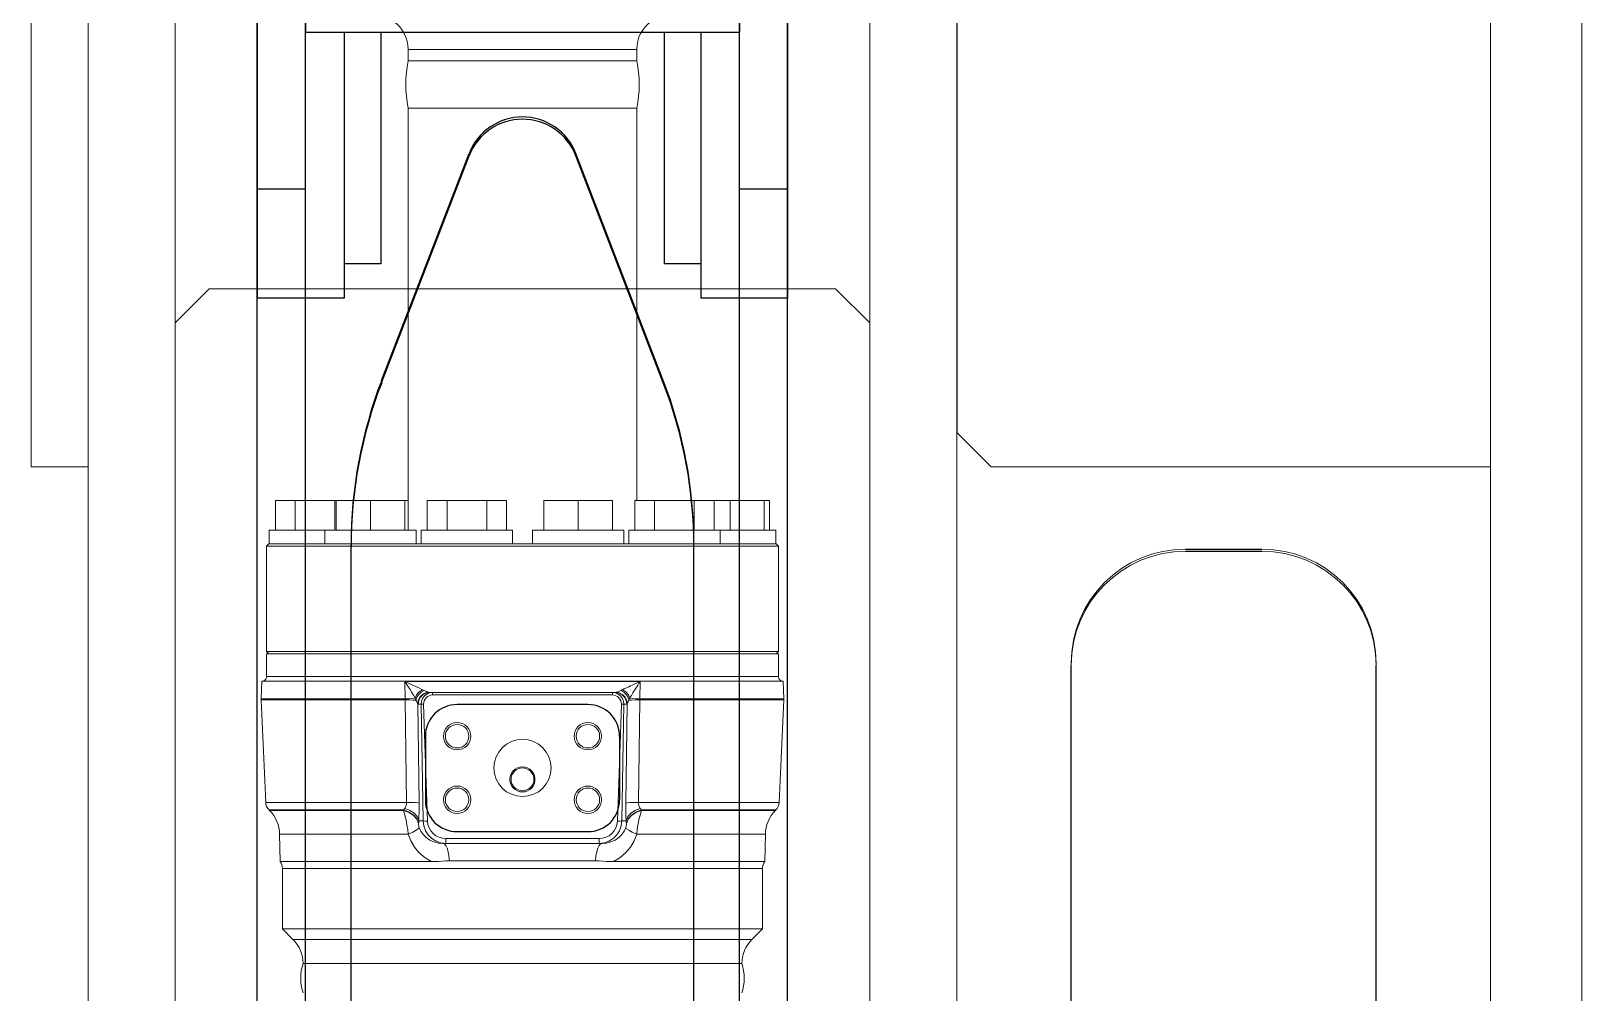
# Model space of a CAD drawing. Header units: millimetres. Extents: x -14999406 to 437, y -232 to 426.
# Drawn here: x 88.7 to 156.5, y 1.3 to 43.4 of the extents above; entities that cross this region are included whole.
import ezdxf

# ---------------------------------------------------------------- set-up
doc = ezdxf.new("R2010")
doc.units = ezdxf.units.MM
doc.header["$LTSCALE"] = 0.25
doc.layers.add('Layer0016', color=7, linetype='Continuous')
doc.layers.add('Layer0027', color=7, linetype='Continuous')

# ---------------------------------------------------------------- blocks, each defined once
blk = doc.blocks.new('DC_GROUP_ＤＸＦ１５－１_15')
at = {"layer": 'Layer0027', "color": 3, "linetype": 'Continuous', "lineweight": 13}
for p, q in [((105.217, 14.199), (105.042, 14.19)), ((105.364, 14.21), (105.217, 14.199)), ((105.479, 14.221), (105.364, 14.21))]:
    blk.add_line(p, q, dxfattribs=at)
blk = doc.blocks.new('DC_GROUP_ＤＸＦ１５－１_16')
at = {"layer": 'Layer0027', "color": 3, "linetype": 'Continuous', "lineweight": 13}
for p, q in [((114.242, 14.47), (114.26, 14.471)), ((114.26, 14.471), (114.278, 14.475)), ((114.278, 14.475), (114.296, 14.48))]:
    blk.add_line(p, q, dxfattribs=at)
blk = doc.blocks.new('DC_GROUP_ＤＸＦ１５－１_17')
at = {"layer": 'Layer0027', "color": 3, "linetype": 'Continuous', "lineweight": 13}
for p, q in [((114.836, 14.136), (114.952, 14.143)), ((114.952, 14.143), (115.113, 14.148)), ((115.113, 14.148), (115.309, 14.151))]:
    blk.add_line(p, q, dxfattribs=at)
blk = doc.blocks.new('DC_GROUP_ＤＸＦ１５－１_18')
at = {"layer": 'Layer0027', "color": 3, "linetype": 'Continuous', "lineweight": 13}
for p, q in [((114.503, 13.959), (114.575, 13.96)), ((114.575, 13.96), (114.608, 13.962))]:
    blk.add_line(p, q, dxfattribs=at)
blk = doc.blocks.new('DC_GROUP_ＤＸＦ１５－１_19')
at = {"layer": 'Layer0027', "color": 3, "linetype": 'Continuous', "lineweight": 13}
for p, q in [((105.745, 13.962), (105.778, 13.96)), ((105.778, 13.96), (105.85, 13.959))]:
    blk.add_line(p, q, dxfattribs=at)
blk = doc.blocks.new('DC_GROUP_ＤＸＦ１５－１_20')
at = {"layer": 'Layer0027', "color": 3, "linetype": 'Continuous', "lineweight": 13}
for p, q in [((105.24, 14.148), (105.044, 14.151)), ((105.401, 14.143), (105.24, 14.148)), ((105.517, 14.136), (105.401, 14.143))]:
    blk.add_line(p, q, dxfattribs=at)
blk = doc.blocks.new('DC_GROUP_ＤＸＦ１５－１_21')
at = {"layer": 'Layer0027', "color": 3, "linetype": 'Continuous', "lineweight": 13}
for p, q in [((114.874, 14.221), (114.989, 14.21)), ((114.989, 14.21), (115.136, 14.199)), ((115.136, 14.199), (115.311, 14.19))]:
    blk.add_line(p, q, dxfattribs=at)
blk = doc.blocks.new('DC_GROUP_ＤＸＦ１５－１_22')
at = {"layer": 'Layer0027', "color": 3, "linetype": 'Continuous', "lineweight": 13}
for p, q in [((114.11, 14.47), (114.241, 14.453)), ((114.241, 14.453), (114.362, 14.402)), ((114.362, 14.402), (114.466, 14.32)), ((114.466, 14.32), (114.545, 14.215)), ((114.545, 14.215), (114.593, 14.092)), ((114.593, 14.092), (114.608, 13.962))]:
    blk.add_line(p, q, dxfattribs=at)
blk = doc.blocks.new('DC_GROUP_ＤＸＦ１５－１_23')
at = {"layer": 'Layer0027', "color": 3, "linetype": 'Continuous', "lineweight": 13}
for p, q in [((114.242, 14.47), (114.397, 14.445)), ((114.397, 14.445), (114.537, 14.373)), ((114.537, 14.373), (114.648, 14.26)), ((114.648, 14.26), (114.718, 14.118)), ((114.718, 14.118), (114.74, 13.962))]:
    blk.add_line(p, q, dxfattribs=at)
blk = doc.blocks.new('DC_GROUP_ＤＸＦ１５－１_24')
at = {"layer": 'Layer0027', "color": 3, "linetype": 'Continuous', "lineweight": 13}
for p, q in [((114.296, 14.48), (114.442, 14.446)), ((114.442, 14.446), (114.571, 14.37)), ((114.571, 14.37), (114.673, 14.261)), ((114.673, 14.261), (114.737, 14.127)), ((114.737, 14.127), (114.759, 13.981))]:
    blk.add_line(p, q, dxfattribs=at)
blk = doc.blocks.new('DC_GROUP_ＤＸＦ１５－１_25')
at = {"layer": 'Layer0027', "color": 3, "linetype": 'Continuous', "lineweight": 13}
for p, q in [((106.057, 14.48), (106.075, 14.475)), ((106.075, 14.475), (106.093, 14.471)), ((106.093, 14.471), (106.111, 14.47))]:
    blk.add_line(p, q, dxfattribs=at)
blk = doc.blocks.new('DC_GROUP_ＤＸＦ１５－１_26')
at = {"layer": 'Layer0027', "color": 3, "linetype": 'Continuous', "lineweight": 13}
for p, q in [((105.935, 14.532), (105.986, 14.509)), ((105.986, 14.509), (106.027, 14.492)), ((106.027, 14.492), (106.057, 14.48))]:
    blk.add_line(p, q, dxfattribs=at)
blk = doc.blocks.new('DC_GROUP_ＤＸＦ１５－１_27')
at = {"layer": 'Layer0027', "color": 3, "linetype": 'Continuous', "lineweight": 13}
for p, q in [((105.028, 14.953), (105.189, 14.879)), ((105.189, 14.879), (105.335, 14.811)), ((105.335, 14.811), (105.48, 14.744)), ((105.48, 14.744), (105.635, 14.671)), ((105.635, 14.671), (105.796, 14.595))]:
    blk.add_line(p, q, dxfattribs=at)
blk = doc.blocks.new('DC_GROUP_ＤＸＦ１５－１_28')
at = {"layer": 'Layer0027', "color": 3, "linetype": 'Continuous', "lineweight": 13}
for p, q in [((105.796, 14.595), (105.82, 14.584)), ((105.82, 14.584), (105.845, 14.572)), ((105.845, 14.572), (105.935, 14.532))]:
    blk.add_line(p, q, dxfattribs=at)
blk = doc.blocks.new('DC_GROUP_ＤＸＦ１５－１_29')
at = {"layer": 'Layer0027', "color": 3, "linetype": 'Continuous', "lineweight": 13}
for p, q in [((114.482, 14.56), (114.61, 14.489)), ((114.61, 14.489), (114.717, 14.389)), ((114.717, 14.389), (114.795, 14.267)), ((114.795, 14.267), (114.836, 14.136))]:
    blk.add_line(p, q, dxfattribs=at)
blk = doc.blocks.new('DC_GROUP_ＤＸＦ１５－１_30')
at = {"layer": 'Layer0027', "color": 3, "linetype": 'Continuous', "lineweight": 13}
for p, q in [((114.557, 14.595), (114.699, 14.498)), ((114.699, 14.498), (114.809, 14.368)), ((114.809, 14.368), (114.874, 14.221))]:
    blk.add_line(p, q, dxfattribs=at)
blk = doc.blocks.new('DC_GROUP_ＤＸＦ１５－１_31')
at = {"layer": 'Layer0027', "color": 3, "linetype": 'Continuous', "lineweight": 13}
for p, q in [((105.544, 14.368), (105.479, 14.221)), ((105.654, 14.498), (105.544, 14.368)), ((105.796, 14.595), (105.654, 14.498))]:
    blk.add_line(p, q, dxfattribs=at)
blk = doc.blocks.new('DC_GROUP_ＤＸＦ１５－１_32')
at = {"layer": 'Layer0027', "color": 3, "linetype": 'Continuous', "lineweight": 13}
for p, q in [((105.558, 14.267), (105.517, 14.136)), ((105.636, 14.389), (105.558, 14.267)), ((105.744, 14.489), (105.636, 14.389)), ((105.871, 14.56), (105.744, 14.489))]:
    blk.add_line(p, q, dxfattribs=at)
blk = doc.blocks.new('DC_GROUP_ＤＸＦ１５－１_33')
at = {"layer": 'Layer0027', "color": 3, "linetype": 'Continuous', "lineweight": 13}
for p, q in [((114.557, 14.595), (114.623, 14.626)), ((114.623, 14.626), (114.833, 14.725))]:
    blk.add_line(p, q, dxfattribs=at)
blk = doc.blocks.new('DC_GROUP_ＤＸＦ１５－１_34')
at = {"layer": 'Layer0027', "color": 3, "linetype": 'Continuous', "lineweight": 13}
for p, q in [((114.505, 14.571), (114.53, 14.582)), ((114.53, 14.582), (114.557, 14.595))]:
    blk.add_line(p, q, dxfattribs=at)
blk = doc.blocks.new('DC_GROUP_ＤＸＦ１５－１_35')
at = {"layer": 'Layer0027', "color": 3, "linetype": 'Continuous', "lineweight": 13}
for p, q in [((114.296, 14.48), (114.326, 14.492)), ((114.326, 14.492), (114.358, 14.505)), ((114.358, 14.505), (114.391, 14.52)), ((114.391, 14.52), (114.423, 14.534)), ((114.423, 14.534), (114.505, 14.571))]:
    blk.add_line(p, q, dxfattribs=at)
blk = doc.blocks.new('DC_GROUP_ＤＸＦ１５－１_36')
at = {"layer": 'Layer0027', "color": 3, "linetype": 'Continuous', "lineweight": 13}
for p, q in [((114.74, 13.962), (114.746, 13.964)), ((114.746, 13.964), (114.753, 13.97)), ((114.753, 13.97), (114.759, 13.981))]:
    blk.add_line(p, q, dxfattribs=at)
blk = doc.blocks.new('DC_GROUP_ＤＸＦ１５－１_37')
at = {"layer": 'Layer0027', "color": 3, "linetype": 'Continuous', "lineweight": 13}
for p, q in [((105.68, 14.261), (105.616, 14.127)), ((105.782, 14.37), (105.68, 14.261)), ((105.911, 14.446), (105.782, 14.37)), ((106.057, 14.48), (105.911, 14.446)), ((105.616, 14.127), (105.594, 13.981))]:
    blk.add_line(p, q, dxfattribs=at)
blk = doc.blocks.new('DC_GROUP_ＤＸＦ１５－１_38')
at = {"layer": 'Layer0027', "color": 3, "linetype": 'Continuous', "lineweight": 13}
for p, q in [((105.705, 14.26), (105.635, 14.118)), ((105.816, 14.373), (105.705, 14.26)), ((105.956, 14.445), (105.816, 14.373)), ((106.111, 14.47), (105.956, 14.445)), ((105.635, 14.118), (105.613, 13.962))]:
    blk.add_line(p, q, dxfattribs=at)
blk = doc.blocks.new('DC_GROUP_ＤＸＦ１５－１_39')
at = {"layer": 'Layer0027', "color": 3, "linetype": 'Continuous', "lineweight": 13}
for p, q in [((105.887, 14.32), (105.808, 14.214)), ((105.991, 14.401), (105.887, 14.32)), ((106.112, 14.453), (105.991, 14.401)), ((106.243, 14.47), (106.112, 14.453)), ((105.759, 14.091), (105.745, 13.962)), ((105.808, 14.214), (105.759, 14.091))]:
    blk.add_line(p, q, dxfattribs=at)
blk = doc.blocks.new('DC_GROUP_ＤＸＦ１５－１_40')
at = {"layer": 'Layer0027', "color": 3, "linetype": 'Continuous', "lineweight": 13}
for p, q in [((114.331, 8.85), (114.429, 8.85)), ((114.429, 8.85), (114.496, 8.851)), ((114.496, 8.851), (114.527, 8.853))]:
    blk.add_line(p, q, dxfattribs=at)
blk = doc.blocks.new('DC_GROUP_ＤＸＦ１５－１_41')
at = {"layer": 'Layer0027', "color": 3, "linetype": 'Continuous', "lineweight": 13}
for p, q in [((105.858, 8.851), (105.826, 8.853)), ((105.924, 8.85), (105.858, 8.851)), ((106.022, 8.85), (105.924, 8.85))]:
    blk.add_line(p, q, dxfattribs=at)
blk = doc.blocks.new('DC_GROUP_ＤＸＦ１５－１_42')
at = {"layer": 'Layer0027', "color": 3, "linetype": 'Continuous', "lineweight": 13}
for p, q in [((105.318, 9.662), (105.108, 9.665)), ((105.486, 9.656), (105.318, 9.662)), ((105.6, 9.648), (105.486, 9.656)), ((105.654, 9.638), (105.6, 9.648))]:
    blk.add_line(p, q, dxfattribs=at)
blk = doc.blocks.new('DC_GROUP_ＤＸＦ１５－１_43')
at = {"layer": 'Layer0027', "color": 3, "linetype": 'Continuous', "lineweight": 13}
for p, q in [((115.327, 9.403), (115.353, 9.367)), ((115.353, 9.367), (115.379, 9.333))]:
    blk.add_line(p, q, dxfattribs=at)
blk = doc.blocks.new('DC_GROUP_ＤＸＦ１５－１_44')
at = {"layer": 'Layer0027', "color": 3, "linetype": 'Continuous', "lineweight": 13}
for p, q in [((104.974, 9.333), (105, 9.367)), ((105, 9.367), (105.026, 9.403))]:
    blk.add_line(p, q, dxfattribs=at)
blk = doc.blocks.new('DC_GROUP_ＤＸＦ１５－１_45')
at = {"layer": 'Layer0027', "color": 3, "linetype": 'Continuous', "lineweight": 13}
for p, q in [((115.23, 14.91), (115.325, 14.953)), ((114.833, 14.725), (114.907, 14.759)), ((114.907, 14.759), (114.982, 14.794)), ((114.982, 14.794), (115.06, 14.831)), ((115.06, 14.831), (115.142, 14.869)), ((115.142, 14.869), (115.23, 14.91))]:
    blk.add_line(p, q, dxfattribs=at)
blk = doc.blocks.new('DC_GROUP_ＤＸＦ１５－１_46')
at = {"layer": 'Layer0027', "color": 3, "linetype": 'Continuous', "lineweight": 13}
for p, q in [((114.699, 9.638), (114.753, 9.648)), ((114.753, 9.648), (114.868, 9.656)), ((114.868, 9.656), (115.035, 9.662)), ((115.035, 9.662), (115.245, 9.665))]:
    blk.add_line(p, q, dxfattribs=at)
blk = doc.blocks.new('DC_GROUP_ＤＸＦ１５－１_47')
at = {"layer": 'Layer0027', "color": 3, "linetype": 'Continuous', "lineweight": 13}
for p, q in [((114.498, 8.633), (114.527, 8.853)), ((114.145, 8.084), (114.303, 8.239)), ((114.303, 8.239), (114.423, 8.425)), ((114.423, 8.425), (114.498, 8.633)), ((113.527, 7.87), (113.748, 7.895)), ((113.748, 7.895), (113.957, 7.967)), ((113.957, 7.967), (114.145, 8.084))]:
    blk.add_line(p, q, dxfattribs=at)
blk = doc.blocks.new('DC_GROUP_ＤＸＦ１５－１_48')
at = {"layer": 'Layer0027', "color": 3, "linetype": 'Continuous', "lineweight": 13}
for p, q in [((105.293, 7.989), (105.181, 8.274)), ((105.455, 7.712), (105.293, 7.989)), ((105.664, 7.459), (105.455, 7.712)), ((105.912, 7.244), (105.664, 7.459)), ((106.193, 7.075), (105.912, 7.244))]:
    blk.add_line(p, q, dxfattribs=at)
blk = doc.blocks.new('DC_GROUP_ＤＸＦ１５－１_49')
at = {"layer": 'Layer0027', "color": 3, "linetype": 'Continuous', "lineweight": 13}
for p, q in [((114.694, 8.564), (114.733, 8.511)), ((114.733, 8.511), (114.83, 8.443)), ((114.83, 8.443), (114.98, 8.362)), ((114.98, 8.362), (115.172, 8.274))]:
    blk.add_line(p, q, dxfattribs=at)
blk = doc.blocks.new('DC_GROUP_ＤＸＦ１５－１_51')
at = {"layer": 'Layer0027', "color": 3, "linetype": 'Continuous', "lineweight": 13}
for p, q in [((105.063, 9.465), (105.089, 9.531)), ((105.089, 9.531), (105.104, 9.599)), ((105.104, 9.599), (105.108, 9.665)), ((105.026, 9.403), (105.063, 9.465))]:
    blk.add_line(p, q, dxfattribs=at)
blk = doc.blocks.new('DC_GROUP_ＤＸＦ１５－１_52')
at = {"layer": 'Layer0027', "color": 3, "linetype": 'Continuous', "lineweight": 13}
for p, q in [((105.373, 8.362), (105.181, 8.274)), ((105.523, 8.443), (105.373, 8.362)), ((105.62, 8.511), (105.523, 8.443)), ((105.659, 8.564), (105.62, 8.511))]:
    blk.add_line(p, q, dxfattribs=at)
blk = doc.blocks.new('DC_GROUP_ＤＸＦ１５－１_53')
at = {"layer": 'Layer0027', "color": 3, "linetype": 'Continuous', "lineweight": 13}
for p, q in [((106.758, 7.846), (106.821, 7.773)), ((106.821, 7.773), (106.878, 7.656)), ((106.878, 7.656), (106.925, 7.5)), ((106.925, 7.5), (106.961, 7.313)), ((106.961, 7.313), (106.984, 7.104))]:
    blk.add_line(p, q, dxfattribs=at)
blk = doc.blocks.new('DC_GROUP_ＤＸＦ１５－１_54')
at = {"layer": 'Layer0027', "color": 3, "linetype": 'Continuous', "lineweight": 13}
for p, q in [((105.028, 14.953), (105.113, 14.827)), ((105.113, 14.827), (105.189, 14.71)), ((105.189, 14.71), (105.261, 14.596)), ((105.261, 14.596), (105.333, 14.478)), ((105.333, 14.478), (105.407, 14.351)), ((105.407, 14.351), (105.479, 14.221))]:
    blk.add_line(p, q, dxfattribs=at)
blk = doc.blocks.new('DC_GROUP_ＤＸＦ１５－１_55')
at = {"layer": 'Layer0027', "color": 3, "linetype": 'Continuous', "lineweight": 13}
for p, q in [((105.594, 13.981), (105.6, 13.97)), ((105.6, 13.97), (105.607, 13.964)), ((105.607, 13.964), (105.613, 13.962))]:
    blk.add_line(p, q, dxfattribs=at)
blk = doc.blocks.new('DC_GROUP_ＤＸＦ１５－１_56')
at = {"layer": 'Layer0027', "color": 3, "linetype": 'Continuous', "lineweight": 13}
for p, q in [((105.517, 14.136), (105.542, 14.091)), ((105.542, 14.091), (105.561, 14.053)), ((105.561, 14.053), (105.576, 14.022)), ((105.576, 14.022), (105.587, 13.998)), ((105.587, 13.998), (105.594, 13.981))]:
    blk.add_line(p, q, dxfattribs=at)
blk = doc.blocks.new('DC_GROUP_ＤＸＦ１５－１_57')
at = {"layer": 'Layer0027', "color": 3, "linetype": 'Continuous', "lineweight": 13}
for p, q in [((105.479, 14.221), (105.491, 14.192)), ((105.491, 14.192), (105.503, 14.164)), ((105.503, 14.164), (105.517, 14.136))]:
    blk.add_line(p, q, dxfattribs=at)
blk = doc.blocks.new('DC_GROUP_ＤＸＦ１５－１_58')
at = {"layer": 'Layer0027', "color": 3, "linetype": 'Continuous', "lineweight": 13}
for p, q in [((105.044, 14.17), (105.042, 14.19)), ((105.044, 14.151), (105.044, 14.17))]:
    blk.add_line(p, q, dxfattribs=at)
blk = doc.blocks.new('DC_GROUP_ＤＸＦ１５－１_59')
at = {"layer": 'Layer0027', "color": 3, "linetype": 'Continuous', "lineweight": 13}
for p, q in [((105.655, 9.442), (105.654, 9.638)), ((105.641, 8.853), (105.649, 9.039)), ((105.649, 9.039), (105.654, 9.239)), ((105.654, 9.239), (105.655, 9.442))]:
    blk.add_line(p, q, dxfattribs=at)
blk = doc.blocks.new('DC_GROUP_ＤＸＦ１５－１_60')
at = {"layer": 'Layer0027', "color": 3, "linetype": 'Continuous', "lineweight": 13}
for p, q in [((105.63, 8.736), (105.631, 8.742)), ((105.631, 8.742), (105.631, 8.748))]:
    blk.add_line(p, q, dxfattribs=at)
blk = doc.blocks.new('DC_GROUP_ＤＸＦ１５－１_61')
at = {"layer": 'Layer0027', "color": 3, "linetype": 'Continuous', "lineweight": 13}
for p, q in [((105.635, 8.799), (105.641, 8.853)), ((105.631, 8.748), (105.635, 8.799))]:
    blk.add_line(p, q, dxfattribs=at)
blk = doc.blocks.new('DC_GROUP_ＤＸＦ１５－１_62')
at = {"layer": 'Layer0027', "color": 3, "linetype": 'Continuous', "lineweight": 13}
for p, q in [((114.836, 14.136), (114.848, 14.161)), ((114.848, 14.161), (114.86, 14.188)), ((114.86, 14.188), (114.874, 14.221))]:
    blk.add_line(p, q, dxfattribs=at)
blk = doc.blocks.new('DC_GROUP_ＤＸＦ１５－１_63')
at = {"layer": 'Layer0027', "color": 3, "linetype": 'Continuous', "lineweight": 13}
for p, q in [((115.27, 14.873), (115.325, 14.953)), ((114.874, 14.221), (114.906, 14.279)), ((114.906, 14.279), (114.939, 14.339)), ((114.939, 14.339), (114.975, 14.4)), ((114.975, 14.4), (115.011, 14.463)), ((115.011, 14.463), (115.049, 14.526)), ((115.049, 14.526), (115.089, 14.591)), ((115.089, 14.591), (115.13, 14.657)), ((115.13, 14.657), (115.173, 14.725)), ((115.173, 14.725), (115.22, 14.797)), ((115.22, 14.797), (115.27, 14.873))]:
    blk.add_line(p, q, dxfattribs=at)
blk = doc.blocks.new('DC_GROUP_ＤＸＦ１５－１_64')
at = {"layer": 'Layer0027', "color": 3, "linetype": 'Continuous', "lineweight": 13}
for p, q in [((113.428, 7.5), (113.392, 7.313)), ((113.475, 7.656), (113.428, 7.5)), ((113.532, 7.773), (113.475, 7.656)), ((113.595, 7.846), (113.532, 7.773)), ((113.392, 7.313), (113.369, 7.104))]:
    blk.add_line(p, q, dxfattribs=at)
blk = doc.blocks.new('DC_GROUP_ＤＸＦ１５－１_65')
at = {"layer": 'Layer0027', "color": 3, "linetype": 'Continuous', "lineweight": 13}
for p, q in [((105.214, 9.222), (104.976, 9.309)), ((105.411, 9.091), (105.214, 9.222)), ((105.553, 8.925), (105.411, 9.091)), ((105.63, 8.736), (105.553, 8.925))]:
    blk.add_line(p, q, dxfattribs=at)
blk = doc.blocks.new('DC_GROUP_ＤＸＦ１５－１_66')
at = {"layer": 'Layer0027', "color": 3, "linetype": 'Continuous', "lineweight": 13}
for p, q in [((105.214, 9.244), (104.974, 9.333)), ((105.413, 9.11), (105.214, 9.244)), ((105.555, 8.94), (105.413, 9.11)), ((105.631, 8.748), (105.555, 8.94))]:
    blk.add_line(p, q, dxfattribs=at)
blk = doc.blocks.new('DC_GROUP_ＤＸＦ１５－１_67')
at = {"layer": 'Layer0027', "color": 3, "linetype": 'Continuous', "lineweight": 13}
for p, q in [((105.262, 9.308), (105.026, 9.403)), ((105.453, 9.178), (105.262, 9.308)), ((105.582, 9.023), (105.453, 9.178)), ((105.641, 8.853), (105.582, 9.023))]:
    blk.add_line(p, q, dxfattribs=at)
blk = doc.blocks.new('DC_GROUP_ＤＸＦ１５－１_68')
at = {"layer": 'Layer0027', "color": 3, "linetype": 'Continuous', "lineweight": 13}
for p, q in [((105.63, 8.703), (105.63, 8.736)), ((105.633, 8.668), (105.63, 8.703)), ((105.639, 8.633), (105.633, 8.668)), ((105.648, 8.598), (105.639, 8.633)), ((105.659, 8.564), (105.648, 8.598))]:
    blk.add_line(p, q, dxfattribs=at)
blk = doc.blocks.new('DC_GROUP_ＤＸＦ１５－１_69')
at = {"layer": 'Layer0027', "color": 3, "linetype": 'Continuous', "lineweight": 13}
for p, q in [((105.826, 8.853), (105.855, 8.633)), ((105.855, 8.633), (105.93, 8.425)), ((105.93, 8.425), (106.05, 8.239)), ((106.05, 8.239), (106.208, 8.084)), ((106.208, 8.084), (106.396, 7.967)), ((106.396, 7.967), (106.605, 7.895)), ((106.605, 7.895), (106.826, 7.87))]:
    blk.add_line(p, q, dxfattribs=at)
blk = doc.blocks.new('DC_GROUP_ＤＸＦ１５－１_70')
at = {"layer": 'Layer0027', "color": 3, "linetype": 'Continuous', "lineweight": 13}
for p, q in [((105.034, 9.11), (104.976, 9.309)), ((105.083, 8.901), (105.034, 9.11)), ((105.123, 8.69), (105.083, 8.901)), ((105.155, 8.481), (105.123, 8.69)), ((105.181, 8.274), (105.155, 8.481))]:
    blk.add_line(p, q, dxfattribs=at)
blk = doc.blocks.new('DC_GROUP_ＤＸＦ１５－１_71')
at = {"layer": 'Layer0027', "color": 3, "linetype": 'Continuous', "lineweight": 13}
for p, q in [((104.975, 9.321), (104.974, 9.333)), ((104.976, 9.309), (104.975, 9.321))]:
    blk.add_line(p, q, dxfattribs=at)
blk = doc.blocks.new('DC_GROUP_ＤＸＦ１５－１_73')
at = {"layer": 'Layer0027', "color": 3, "linetype": 'Continuous', "lineweight": 13}
for p, q in [((115.27, 8.901), (115.23, 8.69)), ((115.319, 9.11), (115.27, 8.901)), ((115.377, 9.309), (115.319, 9.11)), ((115.198, 8.481), (115.172, 8.274)), ((115.23, 8.69), (115.198, 8.481))]:
    blk.add_line(p, q, dxfattribs=at)
blk = doc.blocks.new('DC_GROUP_ＤＸＦ１５－１_74')
at = {"layer": 'Layer0027', "color": 3, "linetype": 'Continuous', "lineweight": 13}
for p, q in [((114.712, 8.853), (114.771, 9.023)), ((114.771, 9.023), (114.9, 9.178)), ((114.9, 9.178), (115.091, 9.308)), ((115.091, 9.308), (115.327, 9.403))]:
    blk.add_line(p, q, dxfattribs=at)
blk = doc.blocks.new('DC_GROUP_ＤＸＦ１５－１_75')
at = {"layer": 'Layer0027', "color": 3, "linetype": 'Continuous', "lineweight": 13}
for p, q in [((115.172, 8.274), (115.06, 7.989)), ((114.898, 7.712), (114.689, 7.459)), ((115.06, 7.989), (114.898, 7.712)), ((114.441, 7.244), (114.16, 7.075)), ((114.689, 7.459), (114.441, 7.244))]:
    blk.add_line(p, q, dxfattribs=at)
blk = doc.blocks.new('DC_GROUP_ＤＸＦ１５－１_76')
at = {"layer": 'Layer0027', "color": 3, "linetype": 'Continuous', "lineweight": 13}
for p, q in [((114.722, 8.748), (114.798, 8.94)), ((114.798, 8.94), (114.94, 9.11)), ((114.94, 9.11), (115.139, 9.244)), ((115.139, 9.244), (115.379, 9.333))]:
    blk.add_line(p, q, dxfattribs=at)
blk = doc.blocks.new('DC_GROUP_ＤＸＦ１５－１_77')
at = {"layer": 'Layer0027', "color": 3, "linetype": 'Continuous', "lineweight": 13}
for p, q in [((114.759, 13.981), (114.767, 14)), ((114.767, 14), (114.777, 14.022)), ((114.777, 14.022), (114.788, 14.045)), ((114.788, 14.045), (114.8, 14.069)), ((114.8, 14.069), (114.812, 14.092)), ((114.812, 14.092), (114.824, 14.115)), ((114.824, 14.115), (114.836, 14.136))]:
    blk.add_line(p, q, dxfattribs=at)
blk = doc.blocks.new('DC_GROUP_ＤＸＦ１５－１_78')
at = {"layer": 'Layer0027', "color": 3, "linetype": 'Continuous', "lineweight": 13}
for p, q in [((114.723, 8.736), (114.8, 8.925)), ((114.8, 8.925), (114.942, 9.091)), ((114.942, 9.091), (115.139, 9.222)), ((115.139, 9.222), (115.377, 9.309))]:
    blk.add_line(p, q, dxfattribs=at)
blk = doc.blocks.new('DC_GROUP_ＤＸＦ１５－１_80')
at = {"layer": 'Layer0027', "color": 3, "linetype": 'Continuous', "lineweight": 13}
for p, q in [((114.705, 8.598), (114.694, 8.564)), ((114.714, 8.633), (114.705, 8.598)), ((114.72, 8.668), (114.714, 8.633)), ((114.723, 8.703), (114.72, 8.668)), ((114.723, 8.736), (114.723, 8.703))]:
    blk.add_line(p, q, dxfattribs=at)
blk = doc.blocks.new('DC_GROUP_ＤＸＦ１５－１_81')
at = {"layer": 'Layer0027', "color": 3, "linetype": 'Continuous', "lineweight": 13}
for p, q in [((114.699, 9.638), (114.698, 9.442)), ((114.698, 9.442), (114.699, 9.239)), ((114.699, 9.239), (114.704, 9.039)), ((114.704, 9.039), (114.712, 8.853))]:
    blk.add_line(p, q, dxfattribs=at)
blk = doc.blocks.new('DC_GROUP_ＤＸＦ１５－１_83')
at = {"layer": 'Layer0027', "color": 3, "linetype": 'Continuous', "lineweight": 13}
for p, q in [((115.378, 9.321), (115.377, 9.309)), ((115.379, 9.333), (115.378, 9.321))]:
    blk.add_line(p, q, dxfattribs=at)
blk = doc.blocks.new('DC_GROUP_ＤＸＦ１５－１_84')
at = {"layer": 'Layer0027', "color": 3, "linetype": 'Continuous', "lineweight": 13}
for p, q in [((115.311, 14.19), (115.309, 14.17)), ((115.309, 14.17), (115.309, 14.151))]:
    blk.add_line(p, q, dxfattribs=at)
blk = doc.blocks.new('DC_GROUP_ＤＸＦ１５－１_85')
at = {"layer": 'Layer0027', "color": 3, "linetype": 'Continuous', "lineweight": 13}
for p, q in [((114.712, 8.853), (114.718, 8.799)), ((114.718, 8.799), (114.722, 8.748))]:
    blk.add_line(p, q, dxfattribs=at)
blk = doc.blocks.new('DC_GROUP_ＤＸＦ１５－１_86')
at = {"layer": 'Layer0027', "color": 3, "linetype": 'Continuous', "lineweight": 13}
for p, q in [((115.245, 9.665), (115.249, 9.599)), ((115.249, 9.599), (115.264, 9.531)), ((115.264, 9.531), (115.29, 9.465)), ((115.29, 9.465), (115.327, 9.403))]:
    blk.add_line(p, q, dxfattribs=at)
blk = doc.blocks.new('DC_GROUP_ＤＸＦ１５－１_87')
at = {"layer": 'Layer0027', "color": 3, "linetype": 'Continuous', "lineweight": 13}
for p, q in [((114.722, 8.748), (114.722, 8.742)), ((114.722, 8.742), (114.723, 8.736))]:
    blk.add_line(p, q, dxfattribs=at)
blk = doc.blocks.new('DC_GROUP_ＤＸＦ１５－１_149')
at = {"layer": 'Layer0027', "color": 3, "linetype": 'Continuous', "lineweight": 13}
for p, q in [((110.29, 11.208), (110.177, 11.22)), ((110.399, 11.173), (110.29, 11.208)), ((110.499, 11.116), (110.399, 11.173)), ((110.585, 11.038), (110.499, 11.116)), ((110.652, 10.946), (110.585, 11.038)), ((110.699, 10.841), (110.652, 10.946)), ((110.399, 10.167), (110.498, 10.224)), ((110.498, 10.224), (110.584, 10.302)), ((110.584, 10.302), (110.652, 10.394)), ((110.652, 10.394), (110.699, 10.499)), ((110.723, 10.728), (110.699, 10.841)), ((110.699, 10.499), (110.723, 10.613)), ((110.723, 10.613), (110.723, 10.728)), ((110.177, 10.12), (110.29, 10.132)), ((110.29, 10.132), (110.399, 10.167))]:
    blk.add_line(p, q, dxfattribs=at)
blk = doc.blocks.new('DC_GROUP_ＤＸＦ１５－１_150')
at = {"layer": 'Layer0027', "color": 3, "linetype": 'Continuous', "lineweight": 13}
for p, q in [((106.193, 7.075), (106.346, 7.078)), ((106.346, 7.078), (106.499, 7.085)), ((106.499, 7.085), (106.655, 7.094)), ((106.655, 7.094), (106.816, 7.101)), ((106.816, 7.101), (106.984, 7.104))]:
    blk.add_line(p, q, dxfattribs=at)
blk = doc.blocks.new('DC_GROUP_ＤＸＦ１５－１_151')
at = {"layer": 'Layer0027', "color": 3, "linetype": 'Continuous', "lineweight": 13}
for p, q in [((113.369, 7.104), (113.536, 7.101)), ((113.536, 7.101), (113.698, 7.094)), ((113.698, 7.094), (113.855, 7.085)), ((113.855, 7.085), (114.009, 7.078)), ((114.009, 7.078), (114.16, 7.075))]:
    blk.add_line(p, q, dxfattribs=at)
blk = doc.blocks.new('DC_GROUP_ＤＸＦ１５－１_152')
at = {"layer": 'Layer0027', "color": 3, "linetype": 'Continuous', "lineweight": 13}
for p, q in [((105.729, 8.409), (105.659, 8.564)), ((105.833, 8.261), (105.729, 8.409)), ((105.967, 8.128), (105.833, 8.261)), ((106.127, 8.019), (105.967, 8.128)), ((106.305, 7.937), (106.127, 8.019)), ((106.496, 7.887), (106.305, 7.937)), ((106.692, 7.87), (106.496, 7.887))]:
    blk.add_line(p, q, dxfattribs=at)
blk = doc.blocks.new('DC_GROUP_ＤＸＦ１５－１_153')
at = {"layer": 'Layer0027', "color": 3, "linetype": 'Continuous', "lineweight": 13}
for p, q in [((106.043, 8.697), (106.022, 8.85)), ((106.093, 8.551), (106.043, 8.697)), ((106.169, 8.418), (106.093, 8.551)), ((106.27, 8.302), (106.169, 8.418)), ((106.39, 8.207), (106.27, 8.302)), ((106.526, 8.137), (106.39, 8.207)), ((106.674, 8.094), (106.526, 8.137)), ((106.826, 8.079), (106.674, 8.094))]:
    blk.add_line(p, q, dxfattribs=at)
blk = doc.blocks.new('DC_GROUP_ＤＸＦ１５－１_154')
at = {"layer": 'Layer0027', "color": 3, "linetype": 'Continuous', "lineweight": 13}
for p, q in [((109.654, 10.841), (109.701, 10.946)), ((109.701, 10.946), (109.769, 11.039)), ((109.769, 11.039), (109.855, 11.116)), ((109.855, 11.116), (109.954, 11.174)), ((109.954, 11.174), (110.063, 11.208)), ((110.063, 11.208), (110.177, 11.22)), ((109.63, 10.728), (109.654, 10.841)), ((109.63, 10.613), (109.63, 10.728)), ((109.654, 10.5), (109.63, 10.613)), ((109.701, 10.395), (109.654, 10.5)), ((109.768, 10.302), (109.701, 10.395)), ((109.854, 10.225), (109.768, 10.302)), ((109.954, 10.167), (109.854, 10.225)), ((110.063, 10.132), (109.954, 10.167)), ((110.177, 10.12), (110.063, 10.132))]:
    blk.add_line(p, q, dxfattribs=at)
blk = doc.blocks.new('DC_GROUP_ＤＸＦ１５－１_155')
at = {"layer": 'Layer0027', "color": 3, "linetype": 'Continuous', "lineweight": 13}
for p, q in [((105.903, 12.22), (105.85, 13.959)), ((105.96, 10.517), (105.903, 12.22)), ((106.022, 8.85), (105.96, 10.517))]:
    blk.add_line(p, q, dxfattribs=at)
blk = doc.blocks.new('DC_GROUP_ＤＸＦ１５－１_156')
at = {"layer": 'Layer0027', "color": 3, "linetype": 'Continuous', "lineweight": 13}
for p, q in [((114.52, 8.261), (114.386, 8.128)), ((114.624, 8.409), (114.52, 8.261)), ((114.694, 8.564), (114.624, 8.409)), ((113.857, 7.887), (113.661, 7.87)), ((114.048, 7.937), (113.857, 7.887)), ((114.226, 8.019), (114.048, 7.937)), ((114.386, 8.128), (114.226, 8.019))]:
    blk.add_line(p, q, dxfattribs=at)
blk = doc.blocks.new('DC_GROUP_ＤＸＦ１５－１_157')
at = {"layer": 'Layer0027', "color": 3, "linetype": 'Continuous', "lineweight": 13}
for p, q in [((114.45, 12.22), (114.503, 13.959)), ((114.393, 10.517), (114.45, 12.22)), ((114.331, 8.85), (114.393, 10.517))]:
    blk.add_line(p, q, dxfattribs=at)
blk = doc.blocks.new('DC_GROUP_ＤＸＦ１５－１_158')
at = {"layer": 'Layer0027', "color": 3, "linetype": 'Continuous', "lineweight": 13}
for p, q in [((114.331, 8.85), (114.31, 8.697)), ((113.962, 8.206), (113.826, 8.137)), ((114.083, 8.301), (113.962, 8.206)), ((114.183, 8.417), (114.083, 8.301)), ((114.26, 8.55), (114.183, 8.417)), ((114.31, 8.697), (114.26, 8.55)), ((113.679, 8.094), (113.527, 8.079)), ((113.826, 8.137), (113.679, 8.094))]:
    blk.add_line(p, q, dxfattribs=at)

msp = doc.modelspace()

# ---------------------------------------------------------------- linework, layer by layer
at = {"layer": 'Layer0016', "color": 3, "linetype": 'Continuous', "lineweight": 25}
for p, q in [((100.677, 312.067), (100.677, 43.343)), ((119.677, 312.067), (119.677, 43.343)), ((98.577, 309.567), (98.577, 31.725)), ((121.777, 309.567), (121.777, 31.725)), ((98.577, -166.027), (98.577, 111.816)), ((121.777, -166.027), (121.777, 111.816)), ((100.677, -168.527), (100.677, 100.198)), ((119.677, -168.527), (119.677, 100.198)), ((129.177, 47.295), (129.177, 25.845)), ((119.677, 43.343), (100.677, 43.343)), ((102.377, 43.343), (102.377, 31.725)), ((103.977, 43.343), (103.977, 33.225)), ((116.377, 43.343), (116.377, 33.225)), ((117.977, 43.343), (117.977, 31.725)), ((104.016, 28.123), (107.844, 38.049)), ((116.337, 28.123), (112.509, 38.049)), ((104.016, 28.024), (107.844, 37.95)), ((116.337, 28.024), (112.509, 37.95)), ((100.677, 36.488), (98.577, 36.488)), ((107.28, 36.488), (107.242, 36.488)), ((113.111, 36.488), (113.073, 36.488)), ((121.777, 36.488), (119.677, 36.488)), ((103.977, 33.225), (102.377, 33.225)), ((117.977, 33.225), (116.377, 33.225)), ((102.377, 31.725), (98.577, 31.725)), ((121.777, 31.725), (117.977, 31.725)), ((102.677, -170.427), (102.677, 20.927)), ((117.677, -170.427), (117.677, 20.927)), ((139.177, 20.744), (142.526, 20.744)), ((139.177, 20.652), (142.526, 20.652)), ((134.177, -8.649), (134.177, 15.651)), ((147.526, -8.649), (147.526, 15.651)), ((113.037, 13.945), (107.317, 13.945)), ((105.927, 12.555), (105.927, 9.775)), ((114.427, 12.555), (114.427, 9.775)), ((107.317, 8.385), (113.037, 8.385))]:
    msp.add_line(p, q, dxfattribs=at)
at = {"layer": 'Layer0016', "color": 3, "linetype": 'Continuous', "lineweight": 13}
for p, q in [((91.177, 86.37), (91.177, -227.23)), ((94.977, 86.37), (94.977, -200.702)), ((125.377, 86.37), (125.377, -200.702)), ((129.177, 86.37), (129.177, -227.23)), ((88.677, 84.27), (88.677, 24.345)), ((152.526, 48.391), (152.526, -222.914)), ((156.526, 48.391), (156.526, -222.914)), ((96.477, 32.137), (94.977, 30.637)), ((96.477, 32.137), (123.877, 32.137)), ((123.877, 32.137), (125.377, 30.637)), ((130.677, 24.345), (129.177, 25.845)), ((88.677, 24.345), (91.177, 24.345)), ((130.677, 24.345), (152.526, 24.345))]:
    msp.add_line(p, q, dxfattribs=at)
at = {"layer": 'Layer0016', "color": 3, "linetype": 'Continuous', "lineweight": 25}
for centre, radius, start, end in [((110.177, 37.15), 2.5, 21.0888, 158.9112), ((110.177, 37.05), 2.5, 21.0888, 158.9112), ((122.677, 20.927), 20, 158.9112, 180), ((122.677, 20.827), 20, 158.9112, 180), ((97.677, 20.927), 20, 0, 21.0888), ((97.677, 20.827), 20, 0, 21.0888), ((107.317, 12.555), 1.39, 90, 180), ((113.037, 12.555), 1.39, 360, 90), ((107.317, 9.775), 1.39, 180, 270), ((113.037, 9.775), 1.39, 270, 0)]:
    msp.add_arc(centre, radius, start, end, dxfattribs=at)
at = {"layer": 'Layer0016', "color": 3, "linetype": 'Continuous', "lineweight": 13}
for centre, start, end in [((139.177, 15.743), 90, 180), ((139.177, 15.651), 90, 180), ((142.526, 15.743), 0, 90), ((142.526, 15.651), 0, 90)]:
    msp.add_arc(centre, 5, start, end, dxfattribs=at)
at = {"layer": 'Layer0027', "color": 3, "linetype": 'Continuous', "lineweight": 18}
for p, q in [((115.177, 42.603), (105.177, 42.603)), ((105.177, 42.603), (105.177, 42.103)), ((115.177, 42.103), (105.177, 42.103)), ((115.177, 42.603), (115.177, 42.103)), ((105.177, 40.037), (115.177, 40.037)), ((105.177, 21.57), (105.177, 40.037)), ((115.177, 22.87), (115.177, 40.037)), ((99.365, 22.87), (105.177, 22.87)), ((99.365, 21.57), (99.365, 22.87)), ((100.231, 21.57), (100.231, 22.87)), ((101.963, 21.57), (101.963, 22.87)), ((102.03, 21.57), (102.03, 22.87)), ((103.53, 21.57), (103.53, 22.87)), ((105.03, 21.57), (105.03, 22.87)), ((106.012, 22.87), (109.476, 22.87)), ((106.012, 21.57), (106.012, 22.87)), ((106.878, 21.57), (106.878, 22.87)), ((108.61, 21.57), (108.61, 22.87)), ((109.476, 21.57), (109.476, 22.87)), ((111.109, 22.87), (114.109, 22.87)), ((111.109, 21.57), (111.109, 22.87)), ((112.609, 21.57), (112.609, 22.87)), ((114.109, 21.57), (114.109, 22.87)), ((115.091, 22.87), (120.988, 22.87)), ((115.091, 21.57), (115.091, 22.87)), ((115.957, 21.57), (115.957, 22.87)), ((117.689, 21.57), (117.689, 22.87)), ((118.555, 21.57), (118.555, 22.87)), ((119.256, 21.57), (119.256, 22.87)), ((120.756, 21.57), (120.756, 22.87)), ((120.988, 21.57), (120.988, 22.87)), ((99.097, 21.57), (105.53, 21.57)), ((99.097, 20.97), (99.097, 21.57)), ((101.53, 20.97), (101.53, 21.57)), ((105.53, 20.97), (105.53, 21.57)), ((105.744, 21.57), (109.744, 21.57)), ((105.744, 20.97), (105.744, 21.57)), ((109.744, 20.97), (109.744, 21.57)), ((110.609, 21.57), (114.609, 21.57)), ((110.609, 20.97), (110.609, 21.57)), ((114.609, 20.97), (114.609, 21.57)), ((114.823, 21.57), (121.256, 21.57)), ((114.823, 20.97), (114.823, 21.57)), ((118.823, 20.97), (118.823, 21.57)), ((121.256, 20.97), (121.256, 21.57)), ((98.977, 20.87), (99.077, 20.97)), ((98.977, 20.87), (121.377, 20.87)), ((98.977, 16.27), (98.977, 20.87)), ((99.077, 20.97), (121.276, 20.97)), ((121.377, 20.87), (121.277, 20.97)), ((121.377, 16.27), (121.377, 20.87)), ((98.977, 16.27), (121.377, 16.27)), ((99.077, 16.17), (98.977, 16.27)), ((98.977, 16.17), (121.377, 16.17)), ((98.977, 16.17), (98.977, 15.17)), ((121.277, 16.17), (121.377, 16.27)), ((121.377, 16.17), (121.377, 15.17)), ((98.774, 14.97), (98.747, 14.19)), ((121.579, 14.97), (98.774, 14.97)), ((121.377, 15.17), (98.977, 15.17)), ((105.028, 14.953), (115.325, 14.953)), ((105.042, 14.19), (105.028, 14.953)), ((115.325, 14.953), (115.311, 14.19)), ((121.579, 14.97), (121.606, 14.19)), ((106.111, 14.47), (114.242, 14.47)), ((106.243, 14.47), (106.243, 14.364)), ((106.243, 14.364), (114.11, 14.364)), ((114.11, 14.47), (114.11, 14.364)), ((105.042, 14.19), (98.747, 14.19)), ((98.747, 14.19), (98.747, 14.151)), ((105.044, 14.151), (98.747, 14.151)), ((98.747, 14.151), (98.943, 9.665)), ((105.108, 9.665), (105.044, 14.151)), ((105.654, 9.638), (105.594, 13.981)), ((105.613, 13.962), (105.745, 13.962)), ((105.745, 13.962), (105.826, 8.853)), ((114.527, 8.853), (114.608, 13.962)), ((114.608, 13.962), (114.74, 13.962)), ((114.759, 13.981), (114.699, 9.638)), ((115.309, 14.151), (115.245, 9.665)), ((121.606, 14.151), (115.309, 14.151)), ((121.606, 14.19), (115.311, 14.19)), ((121.606, 14.151), (121.41, 9.665)), ((121.606, 14.19), (121.606, 14.151)), ((105.108, 9.665), (98.943, 9.665)), ((121.41, 9.665), (115.245, 9.665)), ((104.974, 9.333), (99.089, 9.333)), ((99.089, 9.333), (99.113, 9.309)), ((99.113, 9.309), (104.976, 9.309)), ((105.826, 8.853), (105.641, 8.853)), ((114.712, 8.853), (114.527, 8.853)), ((115.377, 9.309), (121.24, 9.309)), ((121.264, 9.333), (115.379, 9.333)), ((121.264, 9.333), (121.24, 9.309)), ((99.552, 8.274), (105.181, 8.274)), ((99.552, 8.274), (99.573, 7.075)), ((115.172, 8.274), (120.801, 8.274)), ((120.801, 8.274), (120.78, 7.075)), ((106.692, 7.87), (106.758, 7.846)), ((106.692, 7.87), (113.661, 7.87)), ((106.826, 8.079), (106.826, 7.87)), ((106.826, 8.079), (113.527, 8.079)), ((113.527, 8.079), (113.527, 7.87)), ((113.661, 7.87), (113.595, 7.846)), ((106.193, 7.075), (99.573, 7.075)), ((113.369, 7.104), (106.984, 7.104)), ((120.78, 7.075), (114.16, 7.075)), ((99.677, 6.77), (120.677, 6.77)), ((99.677, 6.77), (99.677, 4.134)), ((120.677, 6.77), (120.677, 4.134)), ((120.677, 4.134), (99.677, 4.134)), ((100.137, 3.674), (99.677, 4.134)), ((120.216, 3.674), (120.677, 4.134)), ((100.137, 3.674), (120.216, 3.674)), ((119.777, 2.613), (100.577, 2.613))]:
    msp.add_line(p, q, dxfattribs=at)
for centre, radius in [((107.317, 12.56), 0.6), ((107.317, 12.56), 0.513), ((113.037, 12.56), 0.6), ((113.037, 12.56), 0.513), ((110.177, 11.17), 1.25), ((110.177, 10.67), 0.5), ((107.317, 9.78), 0.6), ((107.317, 9.78), 0.513), ((113.037, 9.78), 0.6), ((113.037, 9.78), 0.513)]:
    msp.add_circle(centre, radius, dxfattribs=at)
for centre, radius, start, end in [((103.677, 42.603), 1.5, 0, 55), ((116.677, 42.603), 1.5, 125, 180), ((110.234, 41.07), 5.162, 168.45659, 191.54341), ((110.119, 41.07), 5.162, 348.45659, 11.54341), ((98.777, 15.17), 0.2, 269.37733, 0), ((121.577, 15.17), 0.2, 180, 270.62267), ((106.243, 13.97), 0.393, 90, 181.70162), ((114.11, 13.97), 0.393, 358.29838, 90), ((99.443, 9.686), 0.5, 182.5, 225), ((120.91, 9.686), 0.5, 315, 357.5), ((98.052, 8.248), 1.5, 1, 45), ((122.301, 8.248), 1.5, 135, 179), ((99.177, 6.77), 0.5, 0, 37.49828), ((121.177, 6.77), 0.5, 142.50172, 180), ((99.077, 2.613), 1.5, 0, 45), ((121.277, 2.613), 1.5, 135, 180), ((102.592, 1.97), 2.116, 162.31343, 197.68657), ((117.761, 1.97), 2.116, 342.31343, 17.68657)]:
    msp.add_arc(centre, radius, start, end, dxfattribs=at)

# ---------------------------------------------------------------- block references
at = {"layer": 'Layer0027', "linetype": 'Continuous'}
for name in ['DC_GROUP_ＤＸＦ１５－１_27', 'DC_GROUP_ＤＸＦ１５－１_54', 'DC_GROUP_ＤＸＦ１５－１_45', 'DC_GROUP_ＤＸＦ１５－１_63', 'DC_GROUP_ＤＸＦ１５－１_31', 'DC_GROUP_ＤＸＦ１５－１_32', 'DC_GROUP_ＤＸＦ１５－１_37', 'DC_GROUP_ＤＸＦ１５－１_38', 'DC_GROUP_ＤＸＦ１５－１_39', 'DC_GROUP_ＤＸＦ１５－１_28', 'DC_GROUP_ＤＸＦ１５－１_26', 'DC_GROUP_ＤＸＦ１５－１_25', 'DC_GROUP_ＤＸＦ１５－１_22', 'DC_GROUP_ＤＸＦ１５－１_16', 'DC_GROUP_ＤＸＦ１５－１_23', 'DC_GROUP_ＤＸＦ１５－１_35', 'DC_GROUP_ＤＸＦ１５－１_24', 'DC_GROUP_ＤＸＦ１５－１_29', 'DC_GROUP_ＤＸＦ１５－１_34', 'DC_GROUP_ＤＸＦ１５－１_33', 'DC_GROUP_ＤＸＦ１５－１_30', 'DC_GROUP_ＤＸＦ１５－１_15', 'DC_GROUP_ＤＸＦ１５－１_58', 'DC_GROUP_ＤＸＦ１５－１_20', 'DC_GROUP_ＤＸＦ１５－１_57', 'DC_GROUP_ＤＸＦ１５－１_56', 'DC_GROUP_ＤＸＦ１５－１_55', 'DC_GROUP_ＤＸＦ１５－１_19', 'DC_GROUP_ＤＸＦ１５－１_155', 'DC_GROUP_ＤＸＦ１５－１_157', 'DC_GROUP_ＤＸＦ１５－１_18', 'DC_GROUP_ＤＸＦ１５－１_36', 'DC_GROUP_ＤＸＦ１５－１_77', 'DC_GROUP_ＤＸＦ１５－１_62', 'DC_GROUP_ＤＸＦ１５－１_17', 'DC_GROUP_ＤＸＦ１５－１_21', 'DC_GROUP_ＤＸＦ１５－１_84', 'DC_GROUP_ＤＸＦ１５－１_154', 'DC_GROUP_ＤＸＦ１５－１_149', 'DC_GROUP_ＤＸＦ１５－１_51', 'DC_GROUP_ＤＸＦ１５－１_42', 'DC_GROUP_ＤＸＦ１５－１_59', 'DC_GROUP_ＤＸＦ１５－１_81', 'DC_GROUP_ＤＸＦ１５－１_46', 'DC_GROUP_ＤＸＦ１５－１_86', 'DC_GROUP_ＤＸＦ１５－１_44', 'DC_GROUP_ＤＸＦ１５－１_66', 'DC_GROUP_ＤＸＦ１５－１_71', 'DC_GROUP_ＤＸＦ１５－１_65', 'DC_GROUP_ＤＸＦ１５－１_70', 'DC_GROUP_ＤＸＦ１５－１_67', 'DC_GROUP_ＤＸＦ１５－１_61', 'DC_GROUP_ＤＸＦ１５－１_41', 'DC_GROUP_ＤＸＦ１５－１_69', 'DC_GROUP_ＤＸＦ１５－１_153', 'DC_GROUP_ＤＸＦ１５－１_47', 'DC_GROUP_ＤＸＦ１５－１_158', 'DC_GROUP_ＤＸＦ１５－１_40', 'DC_GROUP_ＤＸＦ１５－１_74', 'DC_GROUP_ＤＸＦ１５－１_85', 'DC_GROUP_ＤＸＦ１５－１_76', 'DC_GROUP_ＤＸＦ１５－１_78', 'DC_GROUP_ＤＸＦ１５－１_73', 'DC_GROUP_ＤＸＦ１５－１_43', 'DC_GROUP_ＤＸＦ１５－１_83', 'DC_GROUP_ＤＸＦ１５－１_52', 'DC_GROUP_ＤＸＦ１５－１_48', 'DC_GROUP_ＤＸＦ１５－１_60', 'DC_GROUP_ＤＸＦ１５－１_68', 'DC_GROUP_ＤＸＦ１５－１_152', 'DC_GROUP_ＤＸＦ１５－１_156', 'DC_GROUP_ＤＸＦ１５－１_75', 'DC_GROUP_ＤＸＦ１５－１_80', 'DC_GROUP_ＤＸＦ１５－１_49', 'DC_GROUP_ＤＸＦ１５－１_87', 'DC_GROUP_ＤＸＦ１５－１_53', 'DC_GROUP_ＤＸＦ１５－１_64', 'DC_GROUP_ＤＸＦ１５－１_150', 'DC_GROUP_ＤＸＦ１５－１_151']:
    msp.add_blockref(name, (0, 0), dxfattribs=at)

doc.saveas('drawing.dxf')
